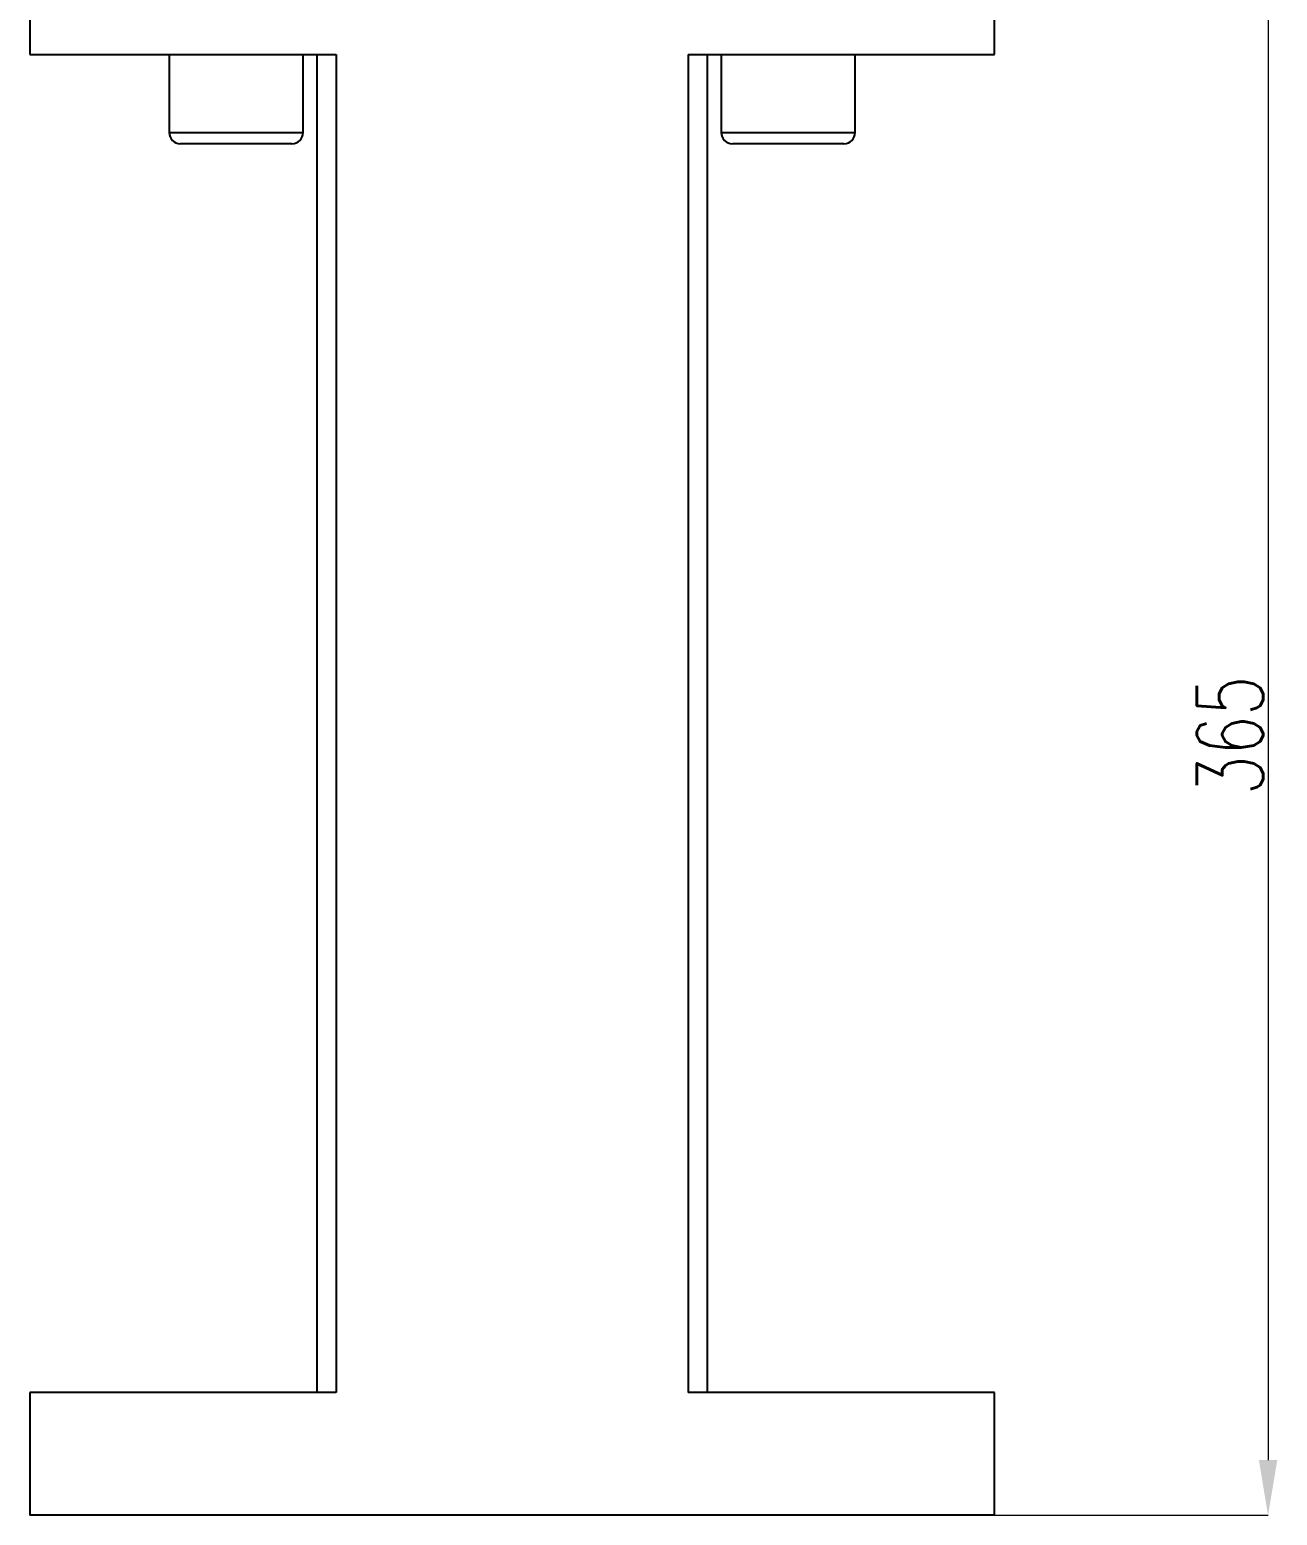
# Model space of a CAD drawing. Header units: millimetres. Extents: x 2223 to 4172, y 741 to 2119.
# Drawn here: x 2788.5 to 3014.3, y 1405.2 to 1674.3 of the extents above; entities that cross this region are included whole.
import ezdxf

# ---------------------------------------------------------------- set-up
doc = ezdxf.new("R2010")
doc.units = ezdxf.units.MM
doc.layers.add('AM_5', color=3, linetype='Continuous', lineweight=25)
doc.styles.add('SLDTEXTSTYLE1', font='txt.shx', dxfattribs={"width": 0.7, "bigfont": 'gbcbig.shx'})
doc.dimstyles.new('SLDDIMSTYLE12$0', dxfattribs={"dimtxt": 12, "dimasz": 10, "dimexe": 0, "dimexo": 0.0625, "dimgap": 0.875, "dimtad": 1, "dimdec": 1, "dimlfac": 1.8, "dimrnd": 1e-09, "dimzin": 12, "dimdsep": 46, "dimtxsty": 'SLDTEXTSTYLE1', "dimcen": 0.09, "dimdle": 8.16, "dimclrd": 3, "dimclre": 3, "dimadec": 0, "dimazin": 3, "dimtfac": 1, "dimtdec": 1, "dimtofl": 0, "dimtmove": 0, "dimatfit": 3, "dimfxl": 0, "dimfrac": 2, "dimtolj": 1, "dimlwd": 5, "dimlwe": 5, "dimarcsym": 0})

# ---------------------------------------------------------------- blocks, each defined once
blk = doc.blocks.new('*D40')
at = {"layer": 'AM_5', "color": 3, "lineweight": 5, "transparency": 16777216}
blk.add_line((2963.15, 1687.69), (3012.66, 1687.69), dxfattribs=at)
at = {"layer": 'AM_5', "color": 3, "linetype": 'Continuous', "lineweight": 5, "transparency": 16777216}
for p, q in [((3012.66, 1677.69), (3012.66, 1415.24)), ((2963.21, 1405.24), (3012.66, 1405.24))]:
    blk.add_line(p, q, dxfattribs=at)
at = {"layer": 'AM_5', "color": 3, "transparency": 16777216}
for points in [[(3011, 1677.69), (3014.33, 1677.69), (3012.66, 1687.69)], [(3011, 1415.24), (3014.33, 1415.24), (3012.66, 1405.24)]]:
    blk.add_solid(points, dxfattribs=at)
at = {"layer": 'Defpoints', "color": 0, "transparency": 16777216}
for p in [(2963.08, 1687.69), (2963.15, 1405.24), (3012.66, 1405.24)]:
    blk.add_point(p, dxfattribs=at)
at = {"layer": 'AM_5', "color": 0, "transparency": 16777216, "insert": (3005.79, 1546.46), "char_height": 12, "attachment_point": 5, "rotation": 90, "style": 'SLDTEXTSTYLE1'}
blk.add_mtext('\\A1;365', dxfattribs=at)

msp = doc.modelspace()

# ---------------------------------------------------------------- linework, layer by layer
at = {"color": 7, "linetype": 'Continuous', "lineweight": 25}
for p, q in [((2788.454, 1687.982), (2788.454, 1669.805)), ((2963.149, 1669.805), (2963.149, 1687.982)), ((2788.454, 1669.805), (2843.964, 1669.805)), ((2813.701, 1669.805), (2813.701, 1655.668)), ((2837.937, 1655.668), (2837.937, 1669.805)), ((2840.459, 1669.805), (2840.459, 1427.453)), ((2843.964, 1669.805), (2843.964, 1427.453)), ((2907.639, 1669.805), (2963.149, 1669.805)), ((2907.639, 1669.805), (2907.639, 1427.453)), ((2911.145, 1427.453), (2911.145, 1669.805)), ((2913.666, 1669.805), (2913.666, 1655.668)), ((2937.902, 1655.668), (2937.902, 1669.805)), ((2813.701, 1655.668), (2837.937, 1655.668)), ((2913.666, 1655.668), (2937.902, 1655.668)), ((2835.917, 1653.648), (2815.721, 1653.648)), ((2935.882, 1653.648), (2915.686, 1653.648)), ((2788.454, 1427.453), (2788.454, 1405.238)), ((2843.964, 1427.453), (2788.454, 1427.453)), ((2963.149, 1427.453), (2907.639, 1427.453)), ((2963.149, 1405.238), (2963.149, 1427.453)), ((2963.149, 1405.238), (2788.454, 1405.238))]:
    msp.add_line(p, q, dxfattribs=at)
for centre, start, end in [((2815.721, 1655.668), 180, 270), ((2835.917, 1655.668), 270, 0), ((2915.686, 1655.668), 180, 270), ((2935.882, 1655.668), 270, 0)]:
    msp.add_arc(centre, 2.02, start, end, dxfattribs=at)

# ---------------------------------------------------------------- dimensions: what is measured, and where the dimension line sits
at = {"layer": 'AM_5'}
dim = msp.add_linear_dim(base=(3012.663, 1405.238), p1=(2963.085, 1687.692), p2=(2963.149, 1405.238), angle=90, text='365', dimstyle='SLDDIMSTYLE12$0', override={"dimlfac": 1, "dimpost": ''}, dxfattribs=at)
dim.commit()
dim.dimension.update_dxf_attribs({"geometry": '*D40', "text_midpoint": (3005.788, 1546.465)})

doc.saveas('drawing.dxf')
